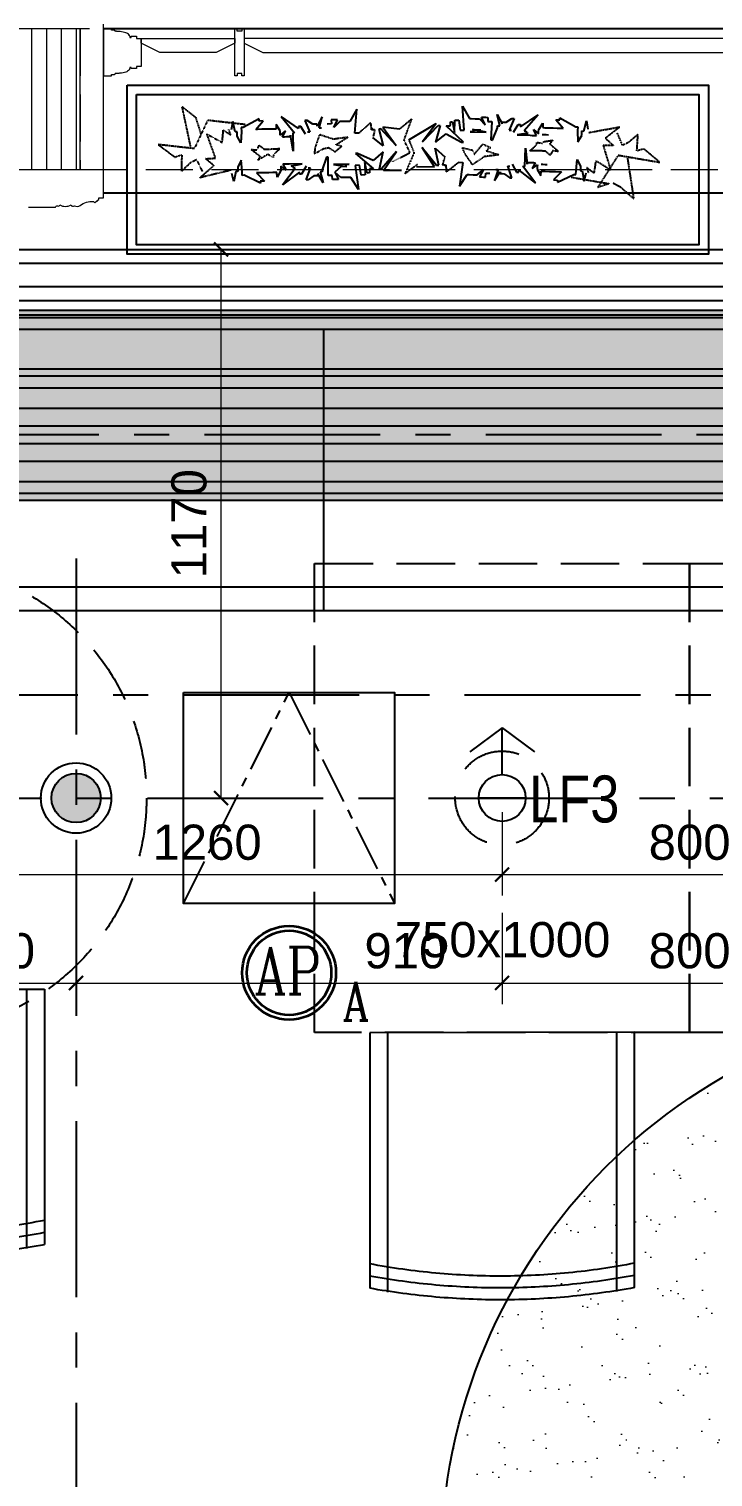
# Model space of a CAD drawing. Header units: millimetres. Extents: x -6033 to 120673, y -4970 to 90533.
# Drawn here: x 55271 to 56730, y 69552 to 72640 of the extents above; entities that cross this region are included whole.
import ezdxf
from ezdxf.enums import TextEntityAlignment as Align

# ---------------------------------------------------------------- set-up
doc = ezdxf.new("R2010")
doc.units = ezdxf.units.MM
for name, pattern in [('I-AR$0$CENTER', [2, 1.25, -0.25, 0.25, -0.25]), ('I-CEILING$0$CENTER', [2, 1.25, -0.25, 0.25, -0.25]), ('I-PLAN$0$ACAD_ISO02W100', [15, 12, -3]), ('I-PLAN$0$DASH', [0.35, 0.25, -0.1]), ('I-PLAN$0$DASHED', [19.05, 12.7, -6.35]), ('I-PLAN$0$HIDDEN2', [0.1875, 0.125, -0.0625])]:
    doc.linetypes.add(name, pattern=pattern)
doc.layers.get('DefPoints').update_dxf_attribs({"color": 250})
for name, color, linetype, lineweight in [('_ACM-A-ANNO-DIMS-a', 2, 'Continuous', 18), ('_ACM-A-ANNO-DIMS-b', 2, 'Continuous', 18), ('I-AR$0$GZET_COL_GRID_1-200_轴线', 8, 'I-AR$0$CENTER', 25), ('I-AR$0$I-SCOPE', 252, 'Continuous', 35), ('I-CEILING$0$_ACM-A-DETL', 7, 'Continuous', 9), ('I-CEILING$0$_ACM-A-HACH', 251, 'Continuous', 9), ('I-CEILING$0$_ACM-E-EQMT-COMM', 3, 'Continuous', 35), ('I-PLAN$0$_ACM-A-WALL-HACH', 251, 'Continuous', 9), ('I-PLAN$0$I-PL-WALL-FHINISH', 73, 'Continuous', 13), ('I-PLAN$0$I-WALL', 6, 'Continuous', 13)]:
    doc.layers.add(name, color=color, linetype=linetype, lineweight=lineweight)
for name, color, linetype in [('I-CEILING$0$0-LIGHT-RC', 1, 'Continuous'), ('I-CEILING$0$0-LIGHT-TXT', 90, 'Continuous'), ('I-CEILING$0$EQUIP_喷头', 90, 'Continuous'), ('I-CEILING$0$I-GRID', 252, 'I-CEILING$0$CENTER'), ('I-CEILING$0$I-RCP', 2, 'Continuous'), ('I-CEILING$0$I-RCP-AIR', 64, 'Continuous'), ('I-CEILING$0$I-RCP-COVER', 10, 'Continuous'), ('I-PLAN$0$A-stairs', 2, 'Continuous'), ('I-PLAN$0$FURN', 1, 'Continuous'), ('I-PLAN$0$I-PL-FURN', 1, 'I-PLAN$0$DASH'), ('I-PLAN$0$I-PL-IDS-MILL', 40, 'Continuous'), ('I-PLAN$0$I-PL-LIGHT', 1, 'I-PLAN$0$HIDDEN2'), ('I-PLAN$0$P-平面活动家具', 1, 'Continuous')]:
    doc.layers.add(name, color=color, linetype=linetype)
doc.styles.add('_ACM-G-NOTES', font='arial.ttf')
doc.styles.add('I-CEILING$0$FS-B', font='romanc.shx', dxfattribs={"width": 0.8, "bigfont": 'zjdz.shx'})
doc.styles.add('I-CEILING$0$I-CEILING$0$ar', font='arial.ttf', dxfattribs={"width": 0.8})
doc.styles.add('I-CEILING$0$黑体', font='simhei.ttf', dxfattribs={"height": 600})
doc.styles.add('I-PLAN$0$Arial', font='ARIALUNI.ttf')
doc.dimstyles.new('_ACM-DIM-A_30', dxfattribs={"dimscale": 30, "dimtxt": 2.5, "dimasz": 1, "dimexe": 1.5, "dimexo": 1, "dimgap": 1, "dimtad": 1, "dimdec": 0, "dimrnd": 5, "dimzin": 1, "dimdsep": 46, "dimtxsty": '_ACM-G-NOTES', "dimblk": 'ARCHTICK', "dimcen": 2.5, "dimclrd": 256, "dimclre": 256, "dimclrt": 256, "dimadec": 3, "dimazin": 0, "dimtfac": 1, "dimtdec": 0, "dimtix": 1, "dimtmove": 0, "dimatfit": 3, "dimldrblk": 'DOTSMALL', "dimfxl": 5, "dimfxlon": 1, "dimlwd": 18, "dimlwe": 18, "dimarcsym": 0})

# ---------------------------------------------------------------- blocks, each defined once
blk = doc.blocks.new('I-AR$0$海龙_1211170131')
at = {"layer": 'I-AR$0$GZET_COL_GRID_1-200_轴线', "ltscale": 300}
blk.add_line((-2225, 70995), (116415, 70995), dxfattribs=at)
blk = doc.blocks.new('I-AR')
at = {"layer": 'I-AR$0$I-SCOPE'}
h = blk.add_hatch(dxfattribs=at)
h.set_pattern_fill('ANSI31', color=256, scale=200)
h.paths.add_polyline_path([(63300, 72640), (66630, 72640), (66630, 70889.4), (90600, 70890), (90600, 66390), (96650, 66390), (96650, 24876.4), (18340, 24876.4), (18340, 66390), (48090, 66390), (48090, 72640), (51400, 72640), (51400, 72649.9), (52869.5, 72649.9), (52869.5, 72640), (55240, 72640), (55240, 72790), (59460, 72790), (59460, 72640), (61830.5, 72640), (61830.5, 72649.9), (63300, 72649.9)], flags=16)
h.paths.add_polyline_path([(7330, 0), (7330, -1770), (11180, -1770), (11180, 0), (18450, 0), (18450, 2900), (27550, 2900), (27550, 18090), (37037.3, 18090), (37037.3, 17350), (96200, 17350), (96200, 18120), (114640, 18120), (114640, 84500), (0, 84500), (0, 0)])
at = {"layer": 'I-AR$0$GZET_COL_GRID_1-200_轴线'}
blk.add_blockref('I-AR$0$海龙_1211170131', (225, 225), dxfattribs=at)
blk = doc.blocks.new('I-PLAN$0$091116-BRASSERIE$0$Floor_03$0$Y_03_Floor$0$3rd-Floor-rest$0$A$C41AE3FBC')
at = {"layer": 'I-PLAN$0$I-PL-FURN', "ltscale": 500}
for p, q in [((-9.62, -6), (-9.62, 15.76)), ((9.62, -6.06), (9.62, 15.7))]:
    blk.add_line(p, q, dxfattribs=at)
blk.add_lwpolyline([(11.12, 15.38), (11.12, -6.06), (-11.12, -6), (-11.12, 15.44)], dxfattribs=at)
for centre, radius, start, end in [((-0.15, -45.9), 62.31, 79.5796, 100.1371), ((-0.15, -45.25), 60.66, 79.2974, 100.4193), ((-0.14, -44.6), 59.02, 78.9991, 100.7176)]:
    blk.add_arc(centre, radius, start, end, dxfattribs=at)
blk = doc.blocks.new('I-PLAN$0$K_09291619781205151933')
at = {"layer": 'I-PLAN$0$I-PL-WALL-FHINISH'}
for points in [[(-1896.6, 97.3), (-1903.4, 97.3), (-1903.4, 100), (-1920, 100), (-1920, 0), (-1903.4, 0), (-1903.4, 2.7), (-1896.6, 2.7)], [(-1625.1, 100), (-1620.1, 100), (-1620.1, 0), (-1625.1, 0), (-1625.1, 5.1), (-1635, 5.1), (-1635, 0), (-1640, 0), (-1640, 100), (-1635, 100)], [(-1625.1, 100), (-1625.1, 95.4), (-1635, 95.4), (-1635, 100)]]:
    blk.add_lwpolyline(points, dxfattribs=at)
blk.add_lwpolyline([(-1864.5, 84.5), (-1864.5, 81.8), (-1861.1, 81.8), (-1861.1, 84.5), (-1849.6, 84.5), (-1849.6, 80), (-1840, 80), (-1840, 20), (-1849.6, 20), (-1849.6, 15.5), (-1861.1, 15.5), (-1861.1, 18.2), (-1864.5, 18.2), (-1864.5, 15.5, -0.002927)], format="xyb", dxfattribs=at)
for points in [[(-1840, 80), (-1640, 80), (-1640, 70), (-1680, 50), (-1800, 50), (-1840, 70)], [(1620.1, 80), (-1620.1, 80), (-1620.1, 70), (-1580.1, 50), (1580.1, 50), (1620.1, 70)]]:
    blk.add_lwpolyline(points, close=True, dxfattribs=at)
for points in [[(-1893.7, 95), (-1894.1, 94.9), (-1894.4, 95), (-1894.9, 95.1), (-1895.4, 95.4), (-1895.8, 95.8), (-1896.3, 96.5), (-1896.6, 97.3)], [(-1885.1, 94.3), (-1887.4, 94.6), (-1890.9, 94.9), (-1892.3, 95), (-1893.7, 95)], [(-1864.5, 84.5), (-1864.8, 85.9), (-1865.4, 87.1), (-1869.1, 90.2), (-1872.6, 92), (-1878.1, 93.4), (-1885.1, 94.3)], [(-1893.7, 5), (-1894.1, 5.1), (-1894.4, 5), (-1894.9, 4.9), (-1895.4, 4.6), (-1895.8, 4.2), (-1896.3, 3.5), (-1896.6, 2.7)], [(-1885.1, 5.7), (-1887.4, 5.4), (-1890.9, 5.1), (-1892.3, 5), (-1893.7, 5)], [(-1864.5, 15.5), (-1864.8, 14.1), (-1865.4, 12.9), (-1869.1, 9.8), (-1872.6, 8), (-1878.1, 6.6), (-1885.1, 5.7)]]:
    blk.add_spline(points, degree=3, dxfattribs=at)
blk = doc.blocks.new('I-PLAN$0$K_09291619781205185865')
at = {"layer": 'I-PLAN$0$I-PL-IDS-MILL'}
blk.add_lwpolyline([(2869.4, 1800), (-3010.6, 1800, 0.414214), (-3510.6, 1300), (-3510.6, 550, 0.554397), (-3222.8, 370.3), (-3262.3, 451.1, -0.554397), (-3420.6, 550), (-3420.6, 1300, -0.414214), (-3010.6, 1710), (2869.4, 1710, -0.414214), (3279.4, 1300), (3279.4, 550, -0.554397), (3121.2, 451.1), (3081.7, 370.3, 0.554397), (3369.4, 550), (3369.4, 1300, 0.414214)], format="xyb", close=True, dxfattribs=at)
at = {"layer": 'I-PLAN$0$I-PL-IDS-MILL', "color": 8}
blk.add_lwpolyline([(3243.6, 431.3), (3259.5, 405.8, 0.258654), (3339.4, 550), (3339.4, 1300, 0.414214), (2869.4, 1770), (-3010.6, 1770, 0.414214), (-3480.6, 1300), (-3480.6, 550, 0.258654), (-3400.6, 405.8), (-3384.7, 431.3, -0.258654), (-3450.6, 550), (-3450.6, 1300, -0.414214), (-3010.6, 1740), (2869.4, 1740, -0.414214), (3309.4, 1300), (3309.4, 550, -0.258654)], format="xyb", close=True, dxfattribs=at)
blk.add_lwpolyline([(-1520.6, 1110), (-1520.6, 1710)], dxfattribs=at)
at = {"layer": 'I-PLAN$0$I-PL-IDS-MILL'}
blk.add_lwpolyline([(-3247.2, 420.3), (-2970.6, 420.3, 0.414214), (-2870.6, 520.3), (-2870.6, 930, -0.414214), (-2640.6, 1160), (2499.4, 1160, -0.414214), (2729.4, 930), (2729.4, 520.3, 0.414214), (2829.4, 420.3), (3106.1, 420.3)], format="xyb", dxfattribs=at)
at = {"layer": 'I-PLAN$0$I-PL-IDS-MILL', "color": 8}
blk.add_lwpolyline([(-3222.8, 370.3), (-2970.6, 370.3, 0.414214), (-2820.6, 520.3), (-2820.6, 930, -0.414214), (-2640.6, 1110), (2499.4, 1110, -0.414214), (2679.4, 930), (2679.4, 520.3, 0.414214), (2829.4, 370.3), (3081.7, 370.3)], format="xyb", dxfattribs=at)
blk = doc.blocks.new('I-PLAN$0$2008092313492155')
at = {"color": 8, "linetype": 'Continuous'}
for p, q in [((934.4, 242.3), (896.3, 177.2)), ((922.7, 113.9), (934.4, 242.3)), ((1506.5, 129.9), (1497.3, 258.4)), ((1497.3, 258.4), (1534.1, 192.7)), ((271.8, 176.5), (263, 132.2)), ((284.9, 122.4), (271.8, 176.5)), ((413.1, 190.7), (327.9, 144.9)), ((394.7, 134.6), (435, 179.6)), ((413.3, 179.2), (413.1, 190.7)), ((435, 179.6), (413.3, 179.2)), ((413.3, 179.2), (413.3, 179.2)), ((435, 179.6), (435, 179.6)), ((504.4, 160.8), (503.3, 136.6)), ((525.2, 126.9), (504.4, 160.8)), ((504.4, 160.8), (504.4, 160.8)), ((623.4, 138.9), (530.1, 203.5)), ((530.1, 203.5), (602.1, 116.8)), ((669.1, 181.5), (657.5, 181.3)), ((657.5, 181.3), (682.7, 119.5)), ((657.5, 181.3), (657.5, 181.3)), ((669.1, 181.5), (669.1, 181.5)), ((699.7, 162), (669.1, 181.5)), ((711.3, 162.2), (699.7, 162)), ((699.7, 162), (699.7, 162)), ((721.4, 162.4), (711.3, 162.2)), ((711.3, 162.2), (711.3, 162.2)), ((721.6, 152.3), (721.4, 162.4)), ((748.4, 201), (721.6, 152.3)), ((733.4, 140.9), (748.4, 201)), ((798.1, 163.8), (776.4, 163.4)), ((809.3, 185.8), (797.7, 185.5)), ((797.7, 185.5), (798.1, 163.8)), ((797.7, 185.5), (797.7, 185.5)), ((819.4, 185.9), (809.3, 185.8)), ((809.3, 185.8), (809.3, 185.8)), ((811.7, 145.5), (831, 186.2)), ((842.8, 176.2), (811.7, 145.5)), ((831, 186.2), (819.4, 185.9)), ((819.4, 185.9), (819.4, 185.9)), ((864.5, 176.7), (842.8, 176.2)), ((842.8, 176.2), (842.8, 176.2)), ((886.2, 177.1), (864.5, 176.7)), ((864.5, 176.7), (864.5, 176.7)), ((896.3, 177.2), (886.2, 177.1)), ((886.2, 177.1), (886.2, 177.1)), ((896.3, 177.2), (896.3, 177.2)), ((1211.4, 78.6), (1357.7, 166.1)), ((1357.7, 166.1), (1283.7, 68.5)), ((1283.7, 68.5), (1367.5, 155.6)), ((1379.1, 155.2), (1353.5, 66.2)), ((1357.7, 166.1), (1357.7, 166.1)), ((1367.5, 155.6), (1379.1, 155.2)), ((1432.6, 153.1), (1433, 163.3)), ((1433, 163.3), (1433.4, 174.8)), ((1433, 163.3), (1433, 163.3)), ((1433.4, 174.8), (1433.4, 174.8)), ((1433.4, 174.8), (1445, 174.4)), ((1445, 174.4), (1454.4, 117.7)), ((1445, 174.4), (1445, 174.4)), ((1454.4, 117.7), (1456.9, 184.1)), ((1456.9, 184.1), (1478.6, 183.2)), ((1478.6, 183.2), (1484.8, 130.7)), ((1478.6, 183.2), (1478.6, 183.2)), ((1534.1, 192.7), (1534.1, 192.7)), ((1534.1, 192.7), (1544.2, 192.3)), ((1544.2, 192.3), (1544.2, 192.3)), ((1544.2, 192.3), (1565.9, 191.4)), ((1565.9, 191.4), (1565.9, 191.4)), ((1565.9, 191.4), (1587.6, 190.6)), ((1587.6, 190.6), (1618.1, 159.3)), ((1587.6, 190.6), (1587.6, 190.6)), ((1618.1, 159.3), (1599.5, 200.3)), ((1599.5, 200.3), (1611.1, 199.8)), ((1611.1, 199.8), (1611.1, 199.8)), ((1611.1, 199.8), (1621.2, 199.5)), ((1621.2, 199.5), (1621.2, 199.5)), ((1621.2, 199.5), (1632.8, 199)), ((1632.8, 199), (1632, 177.3)), ((1632, 177.3), (1653.7, 176.5)), ((1632.8, 199), (1632.8, 199)), ((1653.7, 176.5), (1647.9, 78.5)), ((1682.5, 213.5), (1708.3, 164.3)), ((1696.2, 153.1), (1682.5, 213.5)), ((1708.3, 164.3), (1708.7, 174.4)), ((1708.7, 174.4), (1718.8, 174)), ((1718.8, 174), (1718.8, 174)), ((1718.8, 174), (1730.3, 173.5)), ((1730.3, 173.5), (1761.3, 192.5)), ((1730.3, 173.5), (1730.3, 173.5)), ((1772.9, 192), (1746.5, 130.7)), ((1761.3, 192.5), (1761.3, 192.5)), ((1761.3, 192.5), (1772.9, 192)), ((1769.2, 119.7), (1795.1, 160.9)), ((1772.9, 192), (1772.9, 192)), ((1795.1, 160.9), (1795.1, 160.9)), ((1795.1, 160.9), (1806.6, 160.5)), ((1806.2, 148.9), (1900.7, 211.6)), ((1806.6, 160.5), (1806.2, 148.9)), ((1806.6, 160.5), (1806.6, 160.5)), ((1900.7, 211.6), (1827, 126.4)), ((1904.2, 135), (1925.6, 168.5)), ((1925.6, 168.5), (1926.2, 144.3)), ((1925.6, 168.5), (1925.6, 168.5)), ((1995.3, 185.9), (2017, 185)), ((1995.3, 185.9), (1995.3, 185.9)), ((2034.7, 140.1), (1995.3, 185.9)), ((2017, 185), (2017.4, 196.6)), ((2017, 185), (2017, 185)), ((2017.4, 196.6), (2101.7, 149.1)), ((2144.3, 125.8), (2158.4, 179.6)), ((2158.4, 179.6), (2166.4, 135.1)), ((295, 122.6), (284.9, 122.4)), ((295, 122.6), (295, 122.6)), ((295.2, 111.1), (295, 122.6)), ((295.2, 111.1), (295.2, 111.1)), ((295.5, 99.5), (295.2, 111.1)), ((295.5, 99.5), (295.5, 99.5)), ((315.3, 63.7), (295.5, 99.5)), ((318.2, 123.1), (315.3, 63.7)), ((327.9, 144.9), (317.8, 144.8)), ((317.8, 144.8), (318.2, 123.1)), ((317.8, 144.8), (317.8, 144.8)), ((318.2, 123.1), (318.2, 123.1)), ((327.9, 144.9), (327.9, 144.9)), ((404.8, 134.8), (394.7, 134.6)), ((394.7, 134.6), (394.7, 134.6)), ((426.5, 135.2), (404.8, 134.8)), ((404.8, 134.8), (404.8, 134.8)), ((448.3, 135.6), (426.5, 135.2)), ((426.5, 135.2), (426.5, 135.2)), ((459.8, 135.8), (448.3, 135.6)), ((448.3, 135.6), (448.3, 135.6)), ((481.5, 136.2), (459.8, 135.8)), ((459.8, 135.8), (459.8, 135.8)), ((493.1, 136.5), (481.5, 136.2)), ((481.5, 136.2), (481.5, 136.2)), ((503.3, 136.6), (493.1, 136.5)), ((493.1, 136.5), (493.1, 136.5)), ((503.3, 136.6), (503.3, 136.6)), ((525.2, 126.9), (525.2, 126.9)), ((525.4, 115.3), (525.2, 126.9)), ((525.4, 115.3), (525.4, 115.3)), ((525.6, 103.8), (525.4, 115.3)), ((552.8, 126.4), (525.6, 103.8)), ((525.6, 103.8), (525.6, 103.8)), ((537.4, 93.9), (552.8, 126.4)), ((547.5, 94.1), (537.4, 93.9)), ((559.1, 94.3), (547.5, 94.1)), ((547.5, 94.1), (547.5, 94.1)), ((570.6, 94.5), (559.1, 94.3)), ((559.1, 94.3), (559.1, 94.3)), ((580.8, 94.7), (570.6, 94.5)), ((570.6, 94.5), (570.6, 94.5)), ((580.6, 104.8), (580.8, 94.7)), ((580.6, 104.8), (580.6, 104.8)), ((593.8, 18.6), (580.6, 104.8)), ((580.8, 94.7), (580.8, 94.7)), ((602.1, 116.8), (592, 116.6)), ((592, 116.6), (593.8, 18.6)), ((634.8, 150.7), (623.2, 150.5)), ((623.2, 150.5), (623.4, 138.9)), ((623.2, 150.5), (623.2, 150.5)), ((634.8, 150.7), (634.8, 150.7)), ((659.7, 108.9), (634.8, 150.7)), ((682.7, 119.5), (671.1, 119.3)), ((671.1, 119.3), (671.1, 119.3)), ((682.7, 119.5), (682.7, 119.5)), ((745, 141.1), (733.4, 140.9)), ((745, 141.1), (745, 141.1)), ((944.4, 114.3), (922.7, 113.9)), ((1018.7, 136.1), (1007.1, 135.9)), ((1018.7, 136.1), (1018.7, 136.1)), ((1074.3, 47.2), (1019.1, 92.4)), ((1019.1, 92.4), (1019.1, 92.4)), ((1062.1, 136.9), (1050.6, 136.7)), ((1050.6, 136.7), (1074.3, 47.2)), ((1144.2, 48.1), (1062.1, 136.9)), ((1072.1, 147.2), (1072.1, 147.2)), ((1162.2, 136.6), (1072.1, 147.2)), ((1072.1, 147.2), (1144.2, 48.1)), ((1353.5, 66.2), (1409.6, 110.3)), ((1409.6, 110.3), (1409.6, 110.3)), ((1409.6, 110.3), (1492, 66.9)), ((1410.9, 154), (1410.9, 154)), ((1502.1, 66.5), (1410.9, 154)), ((1410.9, 154), (1422.5, 153.5)), ((1422.5, 153.5), (1422.5, 153.5)), ((1422.5, 153.5), (1432.6, 153.1)), ((1432.6, 153.1), (1432.6, 153.1)), ((1484.8, 130.7), (1506.5, 129.9)), ((1484.8, 130.7), (1484.8, 130.7)), ((1539.1, 122.5), (1539.1, 122.5)), ((1560.8, 121.6), (1539.1, 122.5)), ((1539.1, 122.5), (1623, 119.2)), ((1551.1, 133.6), (1561.3, 133.2)), ((1623, 119.2), (1551.1, 133.6)), ((1561.3, 133.2), (1572.8, 132.8)), ((1561.3, 133.2), (1561.3, 133.2)), ((1572.8, 132.8), (1583, 132.4)), ((1572.8, 132.8), (1572.8, 132.8)), ((1583, 132.4), (1594.5, 131.9)), ((1583, 132.4), (1583, 132.4)), ((1594.5, 131.9), (1594.5, 131.9)), ((1647.9, 78.5), (1658, 78.1)), ((1647.9, 78.5), (1647.9, 78.5)), ((1658, 78.1), (1684.3, 143.5)), ((1658, 78.1), (1658, 78.1)), ((1684.3, 143.5), (1684.7, 153.6)), ((1684.3, 143.5), (1684.3, 143.5)), ((1684.7, 153.6), (1684.7, 153.6)), ((1684.7, 153.6), (1696.2, 153.1)), ((1746.5, 130.7), (1758.1, 130.3)), ((1746.5, 130.7), (1746.5, 130.7)), ((1758.1, 130.3), (1758.1, 130.3)), ((1848.3, 114), (1789.7, 106.1)), ((1789.7, 106.1), (1858, 103.5)), ((1789.7, 106.1), (1789.7, 106.1)), ((1827, 126.4), (1837.2, 126)), ((1837.2, 126), (1836.7, 114.4)), ((1836.7, 114.4), (1836.7, 114.4)), ((1836.7, 114.4), (1848.3, 114)), ((1848.3, 114), (1848.3, 114)), ((1858, 103.5), (1858, 103.5)), ((1858, 103.5), (1869.6, 103)), ((1869.6, 103), (1869.6, 103)), ((1869.6, 103), (1881.2, 102.6)), ((1876.5, 135), (1903.3, 111.9)), ((1891.3, 102.2), (1876.5, 135)), ((1881.2, 102.6), (1881.2, 102.6)), ((1881.2, 102.6), (1891.3, 102.2)), ((1903.3, 111.9), (1903.7, 123.4)), ((1903.3, 111.9), (1903.3, 111.9)), ((1903.7, 123.4), (1904.2, 135)), ((1903.7, 123.4), (1903.7, 123.4)), ((1904.2, 135), (1904.2, 135)), ((1922.5, 107.7), (1932.6, 107.3)), ((1926.2, 144.3), (1926.2, 144.3)), ((1926.2, 144.3), (1936.4, 143.9)), ((1932.6, 107.3), (1944.2, 106.9)), ((1932.6, 107.3), (1932.6, 107.3)), ((1936.4, 143.9), (1936.4, 143.9)), ((1936.4, 143.9), (1947.9, 143.5)), ((1944.2, 106.9), (1955.7, 106.5)), ((1944.2, 106.9), (1944.2, 106.9)), ((1947.9, 143.5), (1947.9, 143.5)), ((1947.9, 143.5), (1969.6, 142.6)), ((1955.7, 106.5), (1955.7, 106.5)), ((1969.6, 142.6), (1969.6, 142.6)), ((1969.6, 142.6), (1981.2, 142.2)), ((1981.2, 142.2), (1981.2, 142.2)), ((1981.2, 142.2), (2002.9, 141.4)), ((2002.9, 141.4), (2002.9, 141.4)), ((2002.9, 141.4), (2024.6, 140.5)), ((2024.6, 140.5), (2024.6, 140.5)), ((2024.6, 140.5), (2034.7, 140.1)), ((2034.7, 140.1), (2034.7, 140.1)), ((2101.7, 149.1), (2101.7, 149.1)), ((2101.7, 149.1), (2111.9, 148.7)), ((2111.9, 148.7), (2111, 127.1)), ((2111, 127.1), (2112.8, 67.6)), ((2111, 127.1), (2111, 127.1)), ((2111.9, 148.7), (2111.9, 148.7)), ((2112.8, 67.6), (2133.3, 103)), ((2133.3, 103), (2133.7, 114.6)), ((2133.3, 103), (2133.3, 103)), ((2133.7, 114.6), (2134.2, 126.2)), ((2133.7, 114.6), (2133.7, 114.6)), ((2134.2, 126.2), (2134.2, 126.2)), ((2134.2, 126.2), (2144.3, 125.8)), ((315.3, 63.7), (315.3, 63.7)), ((593.8, 18.6), (593.8, 18.6)), ((936.8, 6.7), (926.6, 6.6)), ((926.6, 6.6), (926.6, 6.6)), ((926.6, 6.6), (1022.7, -75.6)), ((936.8, 6.7), (936.8, 6.7)), ((1021.4, -31.9), (936.8, 6.7)), ((1074.9, 15.3), (1021.4, -31.9)), ((1054.5, -75), (1074.9, 15.3)), ((1144.8, 17), (1066.1, -74.8)), ((1076.4, -84.7), (1144.8, 17)), ((1348.8, -65.7), (1282.5, 37.4)), ((1282.5, 37.4), (1359.4, -55.9)), ((1352.3, 34.3), (1404.8, -13.9)), ((1370.9, -56.4), (1352.3, 34.3)), ((1492, 66.9), (1502.1, 66.5)), ((1492, 66.9), (1492, 66.9)), ((1502.1, 66.5), (1502.1, 66.5)), ((1829.9, -62.4), (1833.7, 35.5)), ((1833.7, 35.5), (1833.7, 35.5)), ((1833.7, 35.5), (1841.9, -51.3)), ((2112.8, 67.6), (2112.8, 67.6)), ((317, -29.4), (298.5, -65.9)), ((298.5, -65.9), (298.5, -65.9)), ((298.5, -65.9), (298.8, -77.5)), ((322.1, -88.6), (317, -29.4)), ((317, -29.4), (317, -29.4)), ((556.7, -83.2), (528.7, -61.6)), ((528.7, -61.6), (528.7, -61.6)), ((528.7, -61.6), (528.9, -73.2)), ((528.9, -73.2), (528.9, -73.2)), ((528.9, -73.2), (529.1, -84.8)), ((536.9, -161.1), (605.6, -71.8)), ((550.2, -51.1), (540.1, -51.3)), ((540.1, -51.3), (556.7, -83.2)), ((561.8, -50.9), (550.2, -51.1)), ((550.2, -51.1), (550.2, -51.1)), ((573.4, -50.7), (561.8, -50.9)), ((561.8, -50.9), (561.8, -50.9)), ((641.8, -49.4), (573.4, -50.7)), ((573.4, -50.7), (573.4, -50.7)), ((583.7, -60.6), (641.8, -49.4)), ((595.3, -60.4), (583.7, -60.6)), ((583.7, -60.6), (583.7, -60.6)), ((595.5, -72), (595.3, -60.4)), ((595.3, -60.4), (595.3, -60.4)), ((605.6, -71.8), (595.5, -72)), ((662.9, -61.8), (639.5, -104.4)), ((641.8, -49.4), (641.8, -49.4)), ((663.4, -134.2), (686.3, -71.5)), ((686.3, -71.5), (674.7, -71.7)), ((674.7, -71.7), (674.7, -71.7)), ((686.3, -71.5), (686.3, -71.5)), ((771.6, -13.9), (749.1, -80.7)), ((781.7, -13.8), (771.6, -13.9)), ((771.6, -13.9), (771.6, -13.9)), ((781.5, -111.9), (781.7, -13.8)), ((781.7, -13.8), (781.7, -13.8)), ((892.8, -51.4), (808.9, -53)), ((808.9, -53), (881.5, -63.2)), ((849.6, -63.8), (816.1, -92.7)), ((859.8, -63.6), (849.6, -63.8)), ((849.6, -63.8), (849.6, -63.8)), ((871.3, -63.4), (859.8, -63.6)), ((859.8, -63.6), (859.8, -63.6)), ((871.1, -51.8), (892.8, -51.4)), ((881.5, -63.2), (871.3, -63.4)), ((871.3, -63.4), (871.3, -63.4)), ((892.8, -51.4), (892.8, -51.4)), ((947.6, -56.6), (925.9, -57)), ((925.9, -57), (942.3, -184.8)), ((947.6, -56.6), (947.6, -56.6)), ((956.7, -108.6), (947.6, -56.6)), ((977.1, -41.9), (978.4, -108.2)), ((989.8, -97.9), (977.1, -41.9)), ((1011.1, -75.8), (1000.9, -76)), ((1000.9, -76), (1000.9, -76)), ((1000.9, -76), (1001.1, -86.1)), ((1022.7, -75.6), (1011.1, -75.8)), ((1011.1, -75.8), (1011.1, -75.8)), ((1021.4, -31.9), (1021.4, -31.9)), ((1022.7, -75.6), (1022.7, -75.6)), ((1066.1, -74.8), (1054.5, -75)), ((1252.4, -63.5), (1348.8, -65.7)), ((1348.8, -65.7), (1348.8, -65.7)), ((1359.4, -55.9), (1370.9, -56.4)), ((1402.8, -57.6), (1402.8, -57.6)), ((1402.8, -57.6), (1414.3, -58)), ((1404.8, -13.9), (1404.8, -13.9)), ((1478.2, -40.1), (1499.9, -40.9)), ((1499.9, -40.9), (1480.9, -168.4)), ((1739.2, -60.2), (1739.2, -60.2)), ((1739.2, -60.2), (1750.7, -60.6)), ((1760.8, -123.3), (1739.2, -60.2)), ((1750.7, -60.6), (1750.7, -60.6)), ((1762.7, -50.9), (1785.3, -94)), ((1819.8, -62.1), (1829.9, -62.4)), ((1886.7, -152.7), (1819.8, -62.1)), ((1841.9, -51.3), (1842.3, -41.2)), ((1841.9, -51.3), (1841.9, -51.3)), ((1842.3, -41.2), (1852.5, -41.6)), ((1842.3, -41.2), (1842.3, -41.2)), ((1852.5, -41.6), (1864, -42)), ((1852.5, -41.6), (1852.5, -41.6)), ((1864, -42), (1875.6, -42.5)), ((1864, -42), (1864, -42)), ((1885.7, -42.9), (1868.4, -74.5)), ((1868.4, -74.5), (1896.9, -53.4)), ((1875.6, -42.5), (1885.7, -42.9)), ((1875.6, -42.5), (1875.6, -42.5)), ((1896.5, -65), (1896, -76.6)), ((1896, -76.6), (1896, -76.6)), ((1896, -76.6), (1914.8, -111.5)), ((1896.9, -53.4), (1896.5, -65)), ((1896.5, -65), (1896.5, -65)), ((1896.9, -53.4), (1896.9, -53.4)), ((1916.4, -50.8), (1926.5, -51.2)), ((1926.5, -51.2), (1926.5, -51.2)), ((1926.5, -51.2), (1938.1, -51.6)), ((1938.1, -51.6), (1938.1, -51.6)), ((1938.1, -51.6), (1949.6, -52)), ((1949.6, -52), (1949.6, -52)), ((2102.9, -84.5), (2109.2, -25.4)), ((2109.2, -25.4), (2109.2, -25.4)), ((2109.2, -25.4), (2126.9, -62.3)), ((2126.5, -73.8), (2126, -85.4)), ((2126.9, -62.3), (2126.5, -73.8)), ((2126.5, -73.8), (2126.5, -73.8)), ((2126.9, -62.3), (2126.9, -62.3)), ((277.8, -143.8), (267.3, -99.8)), ((288.8, -89.3), (277.8, -143.8)), ((299, -89.1), (288.8, -89.3)), ((298.8, -77.5), (298.8, -77.5)), ((298.8, -77.5), (299, -89.1)), ((299, -89.1), (299, -89.1)), ((322.5, -110.3), (322.1, -88.6)), ((322.1, -88.6), (322.1, -88.6)), ((332.7, -110.1), (322.5, -110.3)), ((322.5, -110.3), (322.5, -110.3)), ((419.5, -152.7), (332.7, -110.1)), ((332.7, -110.1), (332.7, -110.1)), ((409.2, -97.1), (399, -97.3)), ((399, -97.3), (441, -140.8)), ((399, -97.3), (399, -97.3)), ((430.9, -96.7), (409.2, -97.1)), ((409.2, -97.1), (409.2, -97.1)), ((441, -140.8), (419.3, -141.2)), ((419.3, -141.2), (419.5, -152.7)), ((419.3, -141.2), (419.3, -141.2)), ((452.6, -96.3), (430.9, -96.7)), ((430.9, -96.7), (430.9, -96.7)), ((441, -140.8), (441, -140.8)), ((464.2, -96.1), (452.6, -96.3)), ((452.6, -96.3), (452.6, -96.3)), ((485.9, -95.7), (464.2, -96.1)), ((464.2, -96.1), (464.2, -96.1)), ((497.5, -95.5), (485.9, -95.7)), ((485.9, -95.7), (485.9, -95.7)), ((507.6, -95.3), (497.5, -95.5)), ((497.5, -95.5), (497.5, -95.5)), ((509.6, -119.4), (507.6, -95.3)), ((507.6, -95.3), (507.6, -95.3)), ((529.1, -84.8), (509.6, -119.4)), ((509.6, -119.4), (509.6, -119.4)), ((529.1, -84.8), (529.1, -84.8)), ((627.7, -93.1), (536.9, -161.1)), ((627.9, -104.6), (627.7, -93.1)), ((639.5, -104.4), (627.9, -104.6)), ((627.9, -104.6), (627.9, -104.6)), ((639.5, -104.4), (639.5, -104.4)), ((675, -134), (663.4, -134.2)), ((663.4, -134.2), (663.4, -134.2)), ((704.8, -113.3), (675, -134)), ((675, -134), (675, -134)), ((716.4, -113.1), (704.8, -113.3)), ((704.8, -113.3), (704.8, -113.3)), ((726.5, -112.9), (716.4, -113.1)), ((716.4, -113.1), (716.4, -113.1)), ((754.9, -150.5), (726.4, -102.8)), ((726.4, -102.8), (726.5, -112.9)), ((749.3, -90.8), (737.7, -91)), ((737.7, -91), (754.9, -150.5)), ((749.1, -80.7), (749.1, -80.7)), ((749.1, -80.7), (749.3, -90.8)), ((749.3, -90.8), (749.3, -90.8)), ((803.3, -111.5), (781.5, -111.9)), ((803.7, -133.2), (803.3, -111.5)), ((815.2, -133), (803.7, -133.2)), ((803.7, -133.2), (803.7, -133.2)), ((825.4, -132.8), (815.2, -133)), ((815.2, -133), (815.2, -133)), ((816.1, -92.7), (836.9, -132.6)), ((848.3, -122.2), (816.1, -92.7)), ((836.9, -132.6), (825.4, -132.8)), ((825.4, -132.8), (825.4, -132.8)), ((870, -121.8), (848.3, -122.2)), ((848.3, -122.2), (848.3, -122.2)), ((891.8, -121.4), (870, -121.8)), ((870, -121.8), (870, -121.8)), ((901.9, -121.2), (891.8, -121.4)), ((891.8, -121.4), (891.8, -121.4)), ((942.3, -184.8), (901.9, -121.2)), ((901.9, -121.2), (901.9, -121.2)), ((978.4, -108.2), (956.7, -108.6)), ((956.7, -108.6), (956.7, -108.6)), ((1001.4, -97.7), (989.8, -97.9)), ((989.8, -97.9), (989.8, -97.9)), ((1001.1, -86.1), (1001.1, -86.1)), ((1001.1, -86.1), (1001.4, -97.7)), ((1001.4, -97.7), (1001.4, -97.7)), ((1172.9, -84.4), (1076.4, -84.7)), ((1076.4, -84.7), (1076.4, -84.7)), ((1480.9, -168.4), (1522.6, -105.6)), ((1522.6, -105.6), (1532.7, -106)), ((1522.6, -105.6), (1522.6, -105.6)), ((1532.7, -106), (1554.4, -106.9)), ((1532.7, -106), (1532.7, -106)), ((1554.4, -106.9), (1576.1, -107.7)), ((1554.4, -106.9), (1554.4, -106.9)), ((1576.1, -107.7), (1608.9, -78.8)), ((1576.1, -107.7), (1576.1, -107.7)), ((1608.9, -78.8), (1587.3, -118.3)), ((1587.3, -118.3), (1598.9, -118.7)), ((1598.9, -118.7), (1609, -119.1)), ((1598.9, -118.7), (1598.9, -118.7)), ((1609, -119.1), (1620.6, -119.5)), ((1609, -119.1), (1609, -119.1)), ((1620.6, -119.5), (1621.4, -97.9)), ((1620.6, -119.5), (1620.6, -119.5)), ((1621.4, -97.9), (1643.1, -98.7)), ((1687.3, -78.7), (1669, -137.8)), ((1669, -137.8), (1698.5, -90.7)), ((1675.8, -78.2), (1687.3, -78.7)), ((1675.8, -78.2), (1675.8, -78.2)), ((1698.5, -90.7), (1698.1, -100.8)), ((1698.1, -100.8), (1708.2, -101.2)), ((1708.2, -101.2), (1719.8, -101.6)), ((1708.2, -101.2), (1708.2, -101.2)), ((1719.8, -101.6), (1719.8, -101.6)), ((1719.8, -101.6), (1749.2, -122.9)), ((1749.2, -122.9), (1760.8, -123.3)), ((1749.2, -122.9), (1749.2, -122.9)), ((1760.8, -123.3), (1760.8, -123.3)), ((1785.3, -94), (1796.8, -94.5)), ((1785.3, -94), (1785.3, -94)), ((1796.8, -94.5), (1797.3, -82.9)), ((1796.8, -94.5), (1796.8, -94.5)), ((1797.3, -82.9), (1886.7, -152.7)), ((1914.8, -111.5), (1917.3, -87.5)), ((1914.8, -111.5), (1914.8, -111.5)), ((1917.3, -87.5), (1927.5, -87.9)), ((1917.3, -87.5), (1917.3, -87.5)), ((1927.5, -87.9), (1939, -88.3)), ((1927.5, -87.9), (1927.5, -87.9)), ((1939, -88.3), (1960.7, -89.2)), ((1939, -88.3), (1939, -88.3)), ((1960.7, -89.2), (1972.3, -89.6)), ((1960.7, -89.2), (1960.7, -89.2)), ((1972.3, -89.6), (1994, -90.5)), ((1972.3, -89.6), (1972.3, -89.6)), ((2025.8, -91.7), (1983, -134.3)), ((1983, -134.3), (1983, -134.3)), ((1983, -134.3), (2004.7, -135.1)), ((1994, -90.5), (2015.7, -91.3)), ((1994, -90.5), (1994, -90.5)), ((2004.2, -146.7), (2091.9, -105.8)), ((2004.7, -135.1), (2004.2, -146.7)), ((2004.7, -135.1), (2004.7, -135.1)), ((2015.7, -91.3), (2025.8, -91.7)), ((2015.7, -91.3), (2015.7, -91.3)), ((2025.8, -91.7), (2025.8, -91.7)), ((2091.9, -105.8), (2102.1, -106.2)), ((2091.9, -105.8), (2091.9, -105.8)), ((2102.1, -106.2), (2102.9, -84.5)), ((2102.1, -106.2), (2102.1, -106.2)), ((2102.9, -84.5), (2102.9, -84.5)), ((2126, -85.4), (2136.2, -85.8)), ((2126, -85.4), (2126, -85.4)), ((2136.2, -85.8), (2146.1, -140.5)), ((2146.1, -140.5), (2157.5, -96.7))]:
    blk.add_line(p, q, dxfattribs=at)
at = {"color": 8}
for p, q in [((138.1, 183), (67.3, 32)), ((341.1, 160), (138.1, 183)), ((-125.5, 53.8), (-36.4, -12.9)), ((67.3, 32), (-125.5, 53.8)), ((-36.4, -12.9), (0, 0)), ((0, 0), (-0.8, -87.8)), ((-0.8, -87.8), (49.6, -40.5)), ((49.6, -40.5), (78.6, -25.4)), ((78.6, -25.4), (109, -88.2))]:
    blk.add_line(p, q, dxfattribs=at)
for points in [[(48, 42.4), (2.5, 256.1), (74.4, 198.9), (102.7, 107.5)], [(945.2, 115.5), (1006.6, 169.6), (1011.1, 133.8), (1030, 134.1), (1021.2, 96.2)], [(1123.9, -38), (1217.5, 11), (1186, 78.5), (1227.4, 190.7), (1162.2, 136.6)], [(262.7, -82.9), (97.5, -122.6), (171.9, -57.8), (127.3, -22), (180.9, -18.6), (134.6, 109.8), (216, 65), (222.1, 131), (261.6, 104.9), (251.3, 133.9)], [(1211.4, 78.6), (1239, 9.5), (1191.3, -100.2), (1259.4, -49.9)], [(2077.9, -120.1), (2279.2, -154.7), (2219.9, -174.4), (2329, -2.9), (2549.8, -40.6), (2464.6, 31), (2427.6, 20.2), (2433.4, 107.8), (2380.4, 63.5), (2350.6, 50), (2323.8, 114.5)], [(2170, 117.9), (2337.3, 148.1), (2259.2, 87.7), (2301.7, 49.4), (2248, 49.1), (2286.9, -81.8), (2208.2, -32.4), (2198.4, -97.9), (2160.4, -69.6), (2169, -99.2)], [(458.8, 1.2), (405.4, -30.6), (419.7, -10.8), (370.2, 27.3), (401.9, 25.4), (413.7, 50), (440.9, 28.6), (523.8, 32.6), (490.3, 0.3), (488.1, -14.4), (458.8, 1.2)], [(1560.3, 2.8), (1605.9, 55.9), (1648.7, 37.2), (1621.6, 21.3), (1692.6, -0.4), (1614.7, -10.6), (1550.6, -53.5), (1509.4, 6.7), (1497.3, 37.4), (1551.7, 24), (1560.5, 6.6)], [(1926.4, 68.7), (1978, 76.5), (1962.6, 57.6), (2009.9, 16.7), (1978.3, 20.4), (1965.2, -3.5), (1939.2, 19.4), (1856.2, 20.2), (1891.5, 50.6), (1894.5, 65.1), (1923.7, 61.5)], [(1477.3, -41.2), (1412.9, -91.7), (1410.5, -55.7), (1391.6, -54.9), (1402.5, -17.6)], [(2377.2, -19.3), (2410.4, -235.4), (2342, -174.2), (2301.3, -153.1)]]:
    blk.add_lwpolyline(points, dxfattribs=at)
blk.add_lwpolyline([(784.1, 38), (817.2, 15.7), (853.5, 45), (823.2, 53.2), (886, 92.8), (808.1, 82.1), (735, 106.6), (711.1, 37.7), (707.6, 4.9), (756.5, 32.2), (784.1, 38)], close=True, dxfattribs=at)
blk = doc.blocks.new('I-PLAN')
at = {"layer": 'I-PLAN$0$_ACM-A-WALL-HACH'}
h = blk.add_hatch(dxfattribs=at)
h.set_pattern_fill('ANSI31', color=256, scale=10, angle=45)
h.paths.add_polyline_path([(52920, 72340), (55380, 72340), (55380, 72640), (52920, 72640)])
at = {"layer": 'I-PLAN$0$A-stairs'}
blk.add_lwpolyline([(59460, 72290), (59460, 72140), (55240, 72140), (55240, 72290)], dxfattribs=at)
at = {"layer": 'I-PLAN$0$I-PL-FURN', "ltscale": 500}
for points in [[(56680, 70500.1), (55880, 70500.1), (55880, 71500.1), (56680, 71500.1)], [(57480, 70500.1), (56680, 70500.1), (56680, 71500.1), (57480, 71500.1)]]:
    blk.add_lwpolyline(points, close=True, dxfattribs=at)
blk.add_circle((55021.4, 71000.1), 500, dxfattribs=at)
at = {"layer": 'I-PLAN$0$I-PL-IDS-MILL'}
for points in [[(55480, 72519.9), (56720, 72519.9), (56720, 72159.9), (55480, 72159.9)], [(55500, 72499.9), (56700, 72499.9), (56700, 72179.9), (55500, 72179.9)]]:
    blk.add_lwpolyline(points, close=True, dxfattribs=at)
at = {"layer": 'I-PLAN$0$I-PL-LIGHT', "linetype": 'I-PLAN$0$DASHED', "ltscale": 10}
blk.add_circle((56280, 71000.1), 100, dxfattribs=at)
at = {"layer": 'I-PLAN$0$I-PL-WALL-FHINISH'}
blk.add_lwpolyline([(55270, 72260), (55327, 72260, -0.37825), (55331.8, 72263, 0.623496), (55336.5, 72265, 0.284819), (55360.4, 72265, 0.636149), (55367.5, 72263, 0.282378), (55379.8, 72263.5, -0.186128), (55408.1, 72272.1, 0.824383), (55414, 72273.1), (55416.4, 72273.1, -0.262247), (55420, 72276.1), (55420, 72280.1), (55430, 72280.1), (55430, 72649.9)], format="xyb", dxfattribs=at)
at = {"layer": 'I-PLAN$0$I-WALL'}
blk.add_lwpolyline([(52920, 72340), (55380, 72340), (55380, 72640), (52920, 72640)], close=True, dxfattribs=at)
at = {"layer": 'I-PLAN$0$I-WALL', "color": 8, "linetype": 'I-PLAN$0$DASH', "ltscale": 400}
blk.add_lwpolyline([(55380, 72340), (59320, 72340), (59320, 72640), (55380, 72640)], close=True, dxfattribs=at)
at = {"layer": 'I-PLAN$0$I-PL-FURN', "xscale": 0.4, "yscale": 0.4, "zscale": 0.4}
blk.add_blockref('I-PLAN$0$2008092313492155', (55596.5, 72371.9), dxfattribs=at)
at = {"layer": 'I-PLAN$0$I-PL-IDS-MILL'}
blk.add_blockref('I-PLAN$0$K_09291619781205185865', (57420.6, 70290.1), dxfattribs=at)
at = {"layer": 'I-PLAN$0$I-PL-WALL-FHINISH'}
blk.add_blockref('I-PLAN$0$K_09291619781205151933', (57350, 72539.9), dxfattribs=at)
at = {"layer": 'I-PLAN$0$P-平面活动家具', "yscale": 25.39999999990687, "zscale": 25.39999999990687, "rotation": 180}
for p, xscale in [((55021.4, 70440.1), 25.39999999990687), ((56280, 70346.9), -25.39999999990687)]:
    blk.add_blockref('I-PLAN$0$091116-BRASSERIE$0$Floor_03$0$Y_03_Floor$0$3rd-Floor-rest$0$A$C41AE3FBC', p, dxfattribs=dict(at, xscale=xscale))
at = {"layer": 'I-PLAN$0$FURN', "linetype": 'I-PLAN$0$ACAD_ISO02W100', "insert": (56050.8, 70735.7), "char_height": 75, "attachment_point": 1, "style": 'I-PLAN$0$Arial'}
blk.add_mtext_dynamic_manual_height_columns('750{\\fArial Unicode MS|b0|i0|c134|p34;x1000}', width=181404.2, gutter_width=600, heights=[131.5], dxfattribs=at)
blk = doc.blocks.new('I-CEILING$0$K_09291619781205193186')
at = {"layer": 'I-CEILING$0$0-LIGHT-RC'}
for p, q in [((0, 150), (-69.1, 98.8)), ((0, 50), (0, 150)), ((0, 150), (69.1, 98.8)), ((50, 0), (-50, 0))]:
    blk.add_line(p, q, dxfattribs=at)
blk.add_circle((0, 0), 50, dxfattribs=at)
at = {"layer": 'I-CEILING$0$0-LIGHT-TXT', "style": 'I-CEILING$0$I-CEILING$0$ar', "width": 0.8}
blk.add_text('LF3', height=100, dxfattribs=at).set_placement((57.6, -52))
blk = doc.blocks.new('I-CEILING$0$K_1219103599')
at = {"layer": 'I-CEILING$0$I-RCP-AIR'}
blk.add_lwpolyline([(-225, 225), (225, 225), (225, -225), (-225, -225)], close=True, dxfattribs=at)
at = {"layer": 'I-CEILING$0$I-RCP-AIR', "linetype": 'I-CEILING$0$CENTER', "ltscale": 80}
blk.add_lwpolyline([(-225, -225), (0, 225), (225, -225)], dxfattribs=at)
blk = doc.blocks.new('I-CEILING$0$A$C81734cc7')
at = {"layer": 'I-CEILING$0$_ACM-A-DETL'}
h = blk.add_hatch(color=256, dxfattribs=at)
edge = h.paths.add_edge_path()
edge.add_arc((0, 0), 52.5, 0, 360)
for radius in [75, 52.5]:
    blk.add_circle((0, 0), radius)
blk = doc.blocks.new('I-CEILING$0$无线网络点位（办公网）')
at = {"layer": 'I-CEILING$0$_ACM-E-EQMT-COMM'}
for radius in [100, 90]:
    blk.add_circle((0, 0), radius, dxfattribs=at)
at = {"layer": 'I-CEILING$0$_ACM-E-EQMT-COMM', "style": 'I-CEILING$0$FS-B', "width": 0.8}
for s, height, p in [('AP', 100, (-74.3, -45.6)), ('A', 82.3, (114, -101.8))]:
    blk.add_text(s, height=height, dxfattribs=at).set_placement(p)
blk = doc.blocks.new('I-CEILING')
at = {"layer": 'I-CEILING$0$_ACM-A-HACH'}
h = blk.add_hatch(dxfattribs=at)
h.set_pattern_fill('AR-SAND', color=256, scale=2.5)
h.paths.add_polyline_path([(49785, 71635), (65255, 71635), (65255, 67095), (49785, 67095)], flags=16)
h.paths.add_polyline_path([(49380, 72040), (65660, 72040), (65660, 66690), (49380, 66690)])
h = blk.add_hatch(dxfattribs=at)
h.set_pattern_fill('AR-SAND', color=256, scale=2.5)
h.set_pattern_definition([(37.5, (-65, 0), (-4.00008, 122.35331), [0, -96.52, 0, -107.95, 0, -103.1875]), (7.5, (-65, 0), (112.38082, 179.20628), [0, -52.07, 0, -86.995, 0, -33.3375]), (327.5, (-143.1, 0), (197.74809, 0.3593), [0, -31.75, 0, -114.3, 0, -149.225]), (317.5, (-143.1, 0), (190.8891, 55.73233), [0, -15.875, 0, -74.93, 0, -85.725])])
edge = h.paths.add_edge_path()
edge.add_arc((57350, 69365), 1200, 0, 360)
at = {"layer": 'I-CEILING$0$I-GRID', "ltscale": 300}
blk.add_line((54323.3, 71000.1), (65155.5, 71000.1), dxfattribs=at)
blk.add_lwpolyline([(49645, 71775), (65395, 71775), (65395, 66955), (49645, 66955)], close=True, dxfattribs=at)
blk.add_lwpolyline([(55371.2, 71510.7), (55371.2, 67429.8)], dxfattribs=at)
at = {"layer": 'I-CEILING$0$I-RCP'}
for points in [[(59270, 72639.9), (55430, 72639.9)], [(59270, 72290.1), (55430, 72290.1)]]:
    blk.add_lwpolyline(points, dxfattribs=at)
blk.add_lwpolyline([(49250, 72170), (65790, 72170), (65790, 66560), (49250, 66560)], close=True, dxfattribs=at)
at = {"layer": 'I-CEILING$0$I-RCP-AIR'}
for points in [[(49545, 71875), (65495, 71875), (65495, 66855), (49545, 66855)], [(49588.7, 71831.3), (65451.3, 71831.3), (65451.3, 66898.7), (49588.7, 66898.7)], [(49626.3, 71793.7), (65413.7, 71793.7), (65413.7, 66936.3), (49626.3, 66936.3)], [(49663.8, 71756.2), (65376.2, 71756.2), (65376.2, 66973.8), (49663.8, 66973.8)], [(49701.3, 71718.7), (65338.7, 71718.7), (65338.7, 67011.3), (49701.3, 67011.3)], [(49745, 71675), (65295, 71675), (65295, 67055), (49745, 67055)]]:
    blk.add_lwpolyline(points, close=True, dxfattribs=at)
at = {"layer": 'I-CEILING$0$I-RCP-COVER'}
for points in [[(49380, 72040), (65660, 72040), (65660, 66690), (49380, 66690)], [(49395, 72025), (65645, 72025), (65645, 66705), (49395, 66705)], [(49505, 71915), (65535, 71915), (65535, 66815), (49505, 66815)], [(49520, 71900), (65520, 71900), (65520, 66830), (49520, 66830)], [(49770, 71650), (65270, 71650), (65270, 67080), (49770, 67080)], [(49785, 71635), (65255, 71635), (65255, 67095), (49785, 67095)]]:
    blk.add_lwpolyline(points, close=True, dxfattribs=at)
blk.add_circle((57350, 69365), 1200, dxfattribs=at)
for name, p in [('I-CEILING$0$K_1219103599', (55825.6, 71000.1)), ('I-CEILING$0$K_09291619781205193186', (56280, 71000.1))]:
    blk.add_blockref(name, p)
at = {"layer": 'I-CEILING$0$_ACM-E-EQMT-COMM'}
blk.add_blockref('I-CEILING$0$无线网络点位（办公网）', (55825.6, 70627.4), dxfattribs=at)
at = {"layer": 'I-CEILING$0$EQUIP_喷头'}
blk.add_blockref('I-CEILING$0$A$C81734cc7', (55371.2, 71000.1), dxfattribs=at)
at = {"layer": 'I-CEILING$0$I-RCP-AIR', "style": 'I-CEILING$0$黑体'}
for tag, p in [('R', (61966.4, 71748.9)), ('R', (61966.4, 66925.2)), ('R', (51736.1, 63924.8)), ('R', (62976.1, 63924.8)), ('S', (56433.6, 63065))]:
    blk.add_attdef(tag, text='', height=100, dxfattribs=at).set_placement(p, align=Align.MIDDLE_CENTER)
blk = doc.blocks.new('_ArchTick')
at = {"color": 2, "linetype": 'ByBlock', "const_width": 0.15}
blk.add_lwpolyline([(-0.5, -0.5), (0.5, 0.5)], dxfattribs=at)
blk = doc.blocks.new('*D105')
at = {"layer": '_ACM-A-ANNO-DIMS-a', "lineweight": 18, "transparency": 16777216}
for p, q in [((55021.4, 70987), (55021.4, 70792)), ((56280, 70970.1), (56280, 70792)), ((55021.4, 70837), (56280, 70837))]:
    blk.add_line(p, q, dxfattribs=at)
at = {"layer": 'DefPoints', "color": 0, "transparency": 16777216}
for p in [(55021.4, 71095), (56280, 71000.1), (56280, 70837)]:
    blk.add_point(p, dxfattribs=at)
at = {"layer": '_ACM-A-ANNO-DIMS-a', "lineweight": 18, "transparency": 16777216, "xscale": 30, "yscale": 30, "zscale": 30, "rotation": 180}
blk.add_blockref('_ArchTick', (55021.4, 70837), dxfattribs=at)
at = {"layer": '_ACM-A-ANNO-DIMS-a', "lineweight": 18, "transparency": 16777216, "xscale": 30, "yscale": 30, "zscale": 30}
blk.add_blockref('_ArchTick', (56280, 70837), dxfattribs=at)
at = {"layer": '_ACM-A-ANNO-DIMS-a', "transparency": 16777216, "insert": (55650.7, 70905.3), "char_height": 75, "attachment_point": 5, "style": '_ACM-G-NOTES'}
blk.add_mtext('1260', dxfattribs=at)
blk = doc.blocks.new('_DotSmall')
at = {"color": 0, "linetype": 'ByBlock', "const_width": 0.5}
blk.add_lwpolyline([(-0.0625, 0, 1), (0.0625, 0, 1)], format="xyb", close=True, dxfattribs=at)
blk = doc.blocks.new('*D107')
at = {"layer": '_ACM-A-ANNO-DIMS-a', "lineweight": 18, "transparency": 16777216}
for p, q in [((57080, 70987), (57080, 70792)), ((56280, 70970.1), (56280, 70792)), ((56280, 70837), (57080, 70837))]:
    blk.add_line(p, q, dxfattribs=at)
at = {"layer": 'DefPoints', "color": 0, "transparency": 16777216}
for p in [(57080, 71035.5), (56280, 71000.1), (57080, 70837)]:
    blk.add_point(p, dxfattribs=at)
at = {"layer": '_ACM-A-ANNO-DIMS-a', "lineweight": 18, "transparency": 16777216, "xscale": 30, "yscale": 30, "zscale": 30, "rotation": 180}
blk.add_blockref('_ArchTick', (56280, 70837), dxfattribs=at)
at = {"layer": '_ACM-A-ANNO-DIMS-a', "lineweight": 18, "transparency": 16777216, "xscale": 30, "yscale": 30, "zscale": 30}
blk.add_blockref('_ArchTick', (57080, 70837), dxfattribs=at)
at = {"layer": '_ACM-A-ANNO-DIMS-a', "transparency": 16777216, "insert": (56680, 70905.3), "char_height": 75, "attachment_point": 5, "style": '_ACM-G-NOTES'}
blk.add_mtext('800', dxfattribs=at)
blk = doc.blocks.new('*D237')
at = {"layer": '_ACM-A-ANNO-DIMS-b', "lineweight": 18, "transparency": 16777216}
for p, q in [((56280, 70755.6), (56280, 70560.6)), ((57080, 70755.6), (57080, 70560.6)), ((56280, 70605.6), (57080, 70605.6))]:
    blk.add_line(p, q, dxfattribs=at)
at = {"layer": 'DefPoints', "color": 0, "transparency": 16777216}
for p in [(56280, 71000.1), (57080, 71000.1), (57080, 70605.6)]:
    blk.add_point(p, dxfattribs=at)
at = {"layer": '_ACM-A-ANNO-DIMS-b', "lineweight": 18, "transparency": 16777216, "xscale": 30, "yscale": 30, "zscale": 30, "rotation": 180}
blk.add_blockref('_ArchTick', (56280, 70605.6), dxfattribs=at)
at = {"layer": '_ACM-A-ANNO-DIMS-b', "lineweight": 18, "transparency": 16777216, "xscale": 30, "yscale": 30, "zscale": 30}
blk.add_blockref('_ArchTick', (57080, 70605.6), dxfattribs=at)
at = {"layer": '_ACM-A-ANNO-DIMS-b', "transparency": 16777216, "insert": (56680, 70673.9), "char_height": 75, "attachment_point": 5, "style": '_ACM-G-NOTES'}
blk.add_mtext('800', dxfattribs=at)
blk = doc.blocks.new('*D238')
at = {"layer": '_ACM-A-ANNO-DIMS-b', "lineweight": 18, "transparency": 16777216}
for p, q in [((55371.2, 70755.6), (55371.2, 70560.6)), ((56280, 70755.6), (56280, 70560.6)), ((55371.2, 70605.6), (56280, 70605.6))]:
    blk.add_line(p, q, dxfattribs=at)
at = {"layer": 'DefPoints', "color": 0, "transparency": 16777216}
for p in [(55371.2, 71000.1), (56280, 71000.1), (56280, 70605.6)]:
    blk.add_point(p, dxfattribs=at)
at = {"layer": '_ACM-A-ANNO-DIMS-b', "lineweight": 18, "transparency": 16777216, "xscale": 30, "yscale": 30, "zscale": 30, "rotation": 180}
blk.add_blockref('_ArchTick', (55371.2, 70605.6), dxfattribs=at)
at = {"layer": '_ACM-A-ANNO-DIMS-b', "lineweight": 18, "transparency": 16777216, "xscale": 30, "yscale": 30, "zscale": 30}
blk.add_blockref('_ArchTick', (56280, 70605.6), dxfattribs=at)
at = {"layer": '_ACM-A-ANNO-DIMS-b', "transparency": 16777216, "insert": (56073.7, 70673.9), "char_height": 75, "attachment_point": 5, "style": '_ACM-G-NOTES'}
blk.add_mtext('910', dxfattribs=at)
blk = doc.blocks.new('*D239')
at = {"layer": '_ACM-A-ANNO-DIMS-b', "lineweight": 18, "transparency": 16777216}
for p, q in [((55021.4, 70755.6), (55021.4, 70560.6)), ((55371.2, 70755.6), (55371.2, 70560.6)), ((55021.4, 70605.6), (55371.2, 70605.6))]:
    blk.add_line(p, q, dxfattribs=at)
at = {"layer": 'DefPoints', "color": 0, "transparency": 16777216}
for p in [(55021.4, 71000.1), (55371.2, 71000.1), (55371.2, 70605.6)]:
    blk.add_point(p, dxfattribs=at)
at = {"layer": '_ACM-A-ANNO-DIMS-b', "lineweight": 18, "transparency": 16777216, "xscale": 30, "yscale": 30, "zscale": 30, "rotation": 180}
blk.add_blockref('_ArchTick', (55021.4, 70605.6), dxfattribs=at)
at = {"layer": '_ACM-A-ANNO-DIMS-b', "lineweight": 18, "transparency": 16777216, "xscale": 30, "yscale": 30, "zscale": 30}
blk.add_blockref('_ArchTick', (55371.2, 70605.6), dxfattribs=at)
at = {"layer": '_ACM-A-ANNO-DIMS-b', "transparency": 16777216, "insert": (55196.3, 70673.9), "char_height": 75, "attachment_point": 5, "style": '_ACM-G-NOTES'}
blk.add_mtext('350', dxfattribs=at)
blk = doc.blocks.new('*D242')
at = {"layer": '_ACM-A-ANNO-DIMS-b', "lineweight": 18, "transparency": 16777216}
for p, q in [((55530.6, 72170), (55725.6, 72170)), ((55680.6, 71000.1), (55680.6, 72170)), ((55530.6, 71000.1), (55725.6, 71000.1))]:
    blk.add_line(p, q, dxfattribs=at)
at = {"layer": 'DefPoints', "color": 0, "transparency": 16777216}
for p in [(55371.2, 72170), (55680.6, 72170), (55371.2, 71000.1)]:
    blk.add_point(p, dxfattribs=at)
at = {"layer": '_ACM-A-ANNO-DIMS-b', "lineweight": 18, "transparency": 16777216, "xscale": 30, "yscale": 30, "zscale": 30}
for p, rotation in [((55680.6, 72170), 90), ((55680.6, 71000.1), 270)]:
    blk.add_blockref('_ArchTick', p, dxfattribs=dict(at, rotation=rotation))
at = {"layer": '_ACM-A-ANNO-DIMS-b', "transparency": 16777216, "insert": (55612.3, 71585), "char_height": 75, "attachment_point": 5, "rotation": 90, "style": '_ACM-G-NOTES'}
blk.add_mtext('1170', dxfattribs=at)

msp = doc.modelspace()

# ---------------------------------------------------------------- block references
for name in ['I-AR', 'I-PLAN']:
    msp.add_blockref(name, (0, 0))

# ---------------------------------------------------------------- next in the draw order: block references
msp.add_blockref('I-CEILING', (0, 0))

# ---------------------------------------------------------------- next in the draw order: dimensions: what is measured, and where the dimension line sits
at = {"layer": '_ACM-A-ANNO-DIMS-a'}
for base, p1, p2, picture, middle in [((56280, 70837), (55021.4, 71095), (56280, 71000.1), '*D105', (55650.7, 70905.3)), ((57080, 70837), (56280, 71000.1), (57080, 71035.5), '*D107', (56680, 70905.3))]:
    dim = msp.add_linear_dim(base=base, p1=p1, p2=p2, dimstyle='_ACM-DIM-A_30', override={"dimzin": 8}, dxfattribs=at)
    dim.commit()
    dim.dimension.update_dxf_attribs({"geometry": picture, "text_midpoint": middle})
at = {"layer": '_ACM-A-ANNO-DIMS-b'}
dim = msp.add_linear_dim(base=(55680.6, 72170), p1=(55371.2, 71000.1), p2=(55371.2, 72170), angle=90, dimstyle='_ACM-DIM-A_30', override={"dimzin": 8}, dxfattribs=at)
dim.commit()
dim.dimension.update_dxf_attribs({"geometry": '*D242', "text_midpoint": (55612.3, 71585)})
for base, p1, p2, picture, middle in [((55371.2, 70605.6), (55021.4, 71000.1), (55371.2, 71000.1), '*D239', (55196.3, 70673.9)), ((57080, 70605.6), (56280, 71000.1), (57080, 71000.1), '*D237', (56680, 70673.9))]:
    dim = msp.add_linear_dim(base=base, p1=p1, p2=p2, dimstyle='_ACM-DIM-A_30', override={"dimzin": 8}, dxfattribs=at)
    dim.commit()
    dim.dimension.update_dxf_attribs({"geometry": picture, "text_midpoint": middle})
dim = msp.add_linear_dim(base=(56280, 70605.6), p1=(55371.2, 71000.1), p2=(56280, 71000.1), dimstyle='_ACM-DIM-A_30', override={"dimzin": 8}, dxfattribs=at)
dim.commit()
dim.dimension.update_dxf_attribs({"geometry": '*D238', "text_midpoint": (56073.7, 70605.6), "dimtype": 160})

doc.saveas('drawing.dxf')
